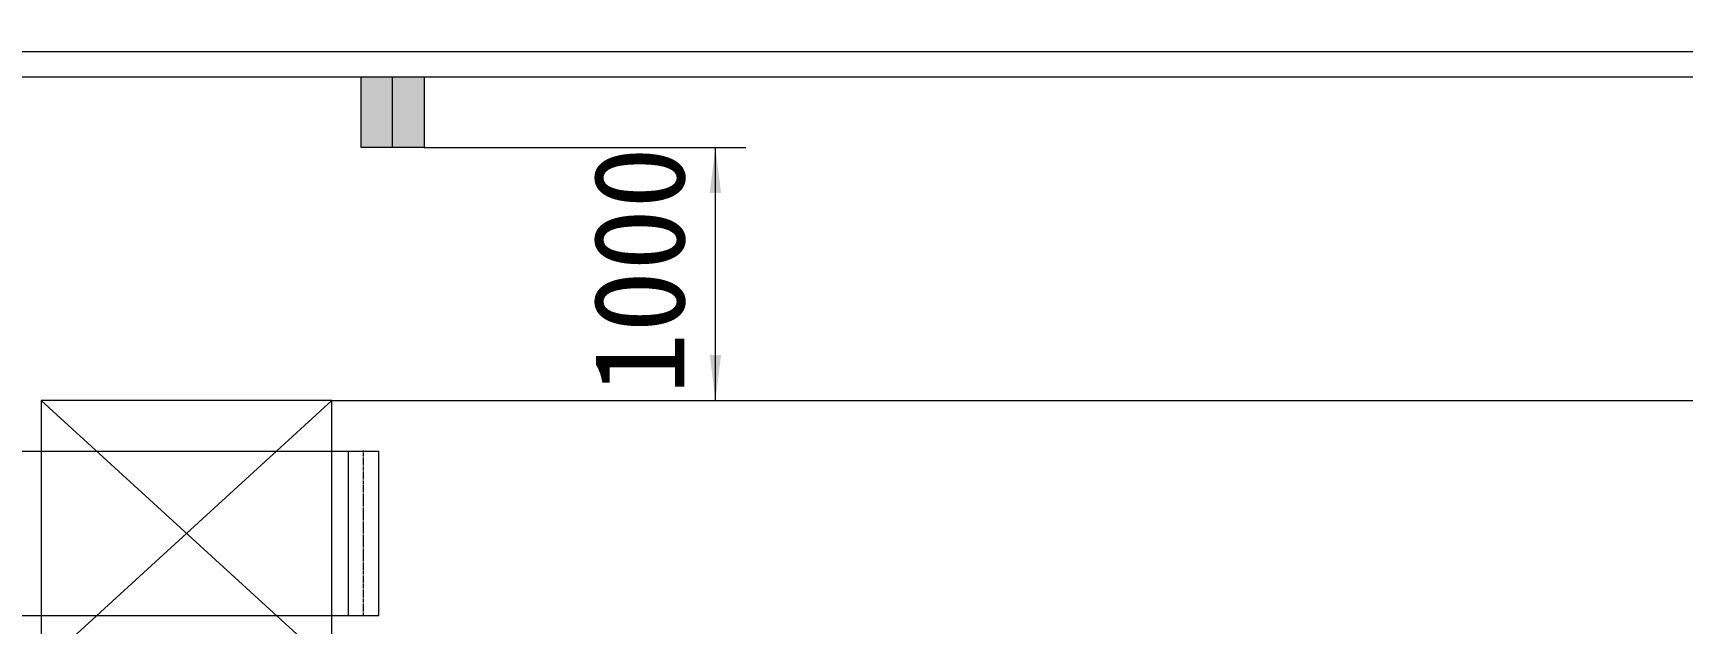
# Model space of a CAD drawing. Header units: millimetres. Extents: x -50460 to 50460, y -35640 to 35640.
# Drawn here: x 13398 to 19920, y -2469 to -137 of the extents above; entities that cross this region are included whole.
import ezdxf

# ---------------------------------------------------------------- set-up
doc = ezdxf.new("R2010")
doc.units = ezdxf.units.MM
doc.linetypes.add('点画线', pattern=[18, 12, -2, 2, -2])
doc.layers.get('0').update_dxf_attribs({"lineweight": 35})
for name, color, linetype, lineweight in [('PALLET', 4, 'Continuous', 18), ('RackFrame', 5, 'Continuous', 18), ('WALL-MOVE', 6, 'Continuous', 18), ('中心线层', 1, '点画线', 18), ('尺寸线层', 4, 'Continuous', 18), ('细线', 7, 'Continuous', 18)]:
    doc.layers.add(name, color=color, linetype=linetype, lineweight=lineweight)
doc.styles.get("Standard").update_dxf_attribs({"font": ''})
doc.styles.get('Standard').set_extended_font_data('宋体')
doc.dimstyles.new('AM_DEMATIC$0', dxfattribs={"dimscale": 120, "dimtxt": 3, "dimasz": 1.5, "dimexe": 1, "dimexo": 0, "dimgap": 1, "dimtad": 1, "dimdsep": 46, "dimtxsty": 'Standard', "dimblk": '_CAXARROW', "dimcen": 0, "dimdle": 3, "dimclrd": 256, "dimclre": 256, "dimclrt": 2, "dimadec": 0, "dimazin": 2, "dimtfac": 0.707107, "dimtdec": 3, "dimtmove": 0, "dimatfit": 3, "dimfxl": 1, "dimfrac": 2, "dimtolj": 1, "dimlwd": 18, "dimarcsym": 0})

# ---------------------------------------------------------------- blocks, each defined once
blk = doc.blocks.new('*X255')
at = {"layer": 'PALLET', "linetype": 'Continuous', "lineweight": 18}
for p, q in [((1835, 150), (685, 1200)), ((1835, 1200), (685, 150))]:
    blk.add_line(p, q, dxfattribs=at)
blk.add_lwpolyline([(1835, 1200), (685, 1200), (685, 150), (1835, 150), (1835, 1200)], dxfattribs=at)
blk = doc.blocks.new('*X513')
at = {"layer": '尺寸线层', "linetype": 'Continuous', "lineweight": 18, "transparency": 16777216}
for points in [[(22089.9, -1589.7), (22112.4, -1769.7), (22067.4, -1769.7)], [(22089.9, -15589.7), (22112.4, -15409.7), (22067.4, -15409.7)]]:
    blk.add_hatch(color=256, dxfattribs=at).paths.add_polyline_path(points, flags=0)
at = {"layer": '尺寸线层', "transparency": 16777216}
for p, q in [((14580.3, -1589.7), (22209.9, -1589.7)), ((14580.3, -15589.7), (22209.9, -15589.7))]:
    blk.add_line(p, q, dxfattribs=at)
at = {"layer": '尺寸线层', "linetype": 'Continuous', "lineweight": 18, "transparency": 16777216}
blk.add_line((22089.9, -1589.7), (22089.9, -15589.7), dxfattribs=at)
at = {"layer": '尺寸线层', "color": 2, "transparency": 16777216, "insert": (21789.9, -8576.7), "char_height": 360, "width": 2392, "attachment_point": 5, "rotation": 90, "line_spacing_factor": 1.37}
blk.add_mtext('14000', dxfattribs=at)
blk = doc.blocks.new('_CAXARROW')
blk.add_hatch(color=0).paths.add_polyline_path([(0, 0), (-1, 0.125), (-1, -0.125)], flags=0)
blk = doc.blocks.new('*X649')
at = {"layer": '尺寸线层', "linetype": 'Continuous', "lineweight": 18, "transparency": 16777216}
for points in [[(16096.7, -589.7), (16074.2, -769.7), (16119.2, -769.7)], [(16096.7, -1589.7), (16074.2, -1409.7), (16119.2, -1409.7)]]:
    blk.add_hatch(color=256, dxfattribs=at).paths.add_polyline_path(points, flags=0)
at = {"layer": '尺寸线层', "transparency": 16777216}
for p, q in [((14945.3, -589.7), (16216.7, -589.7)), ((14580.3, -1589.7), (16216.7, -1589.7))]:
    blk.add_line(p, q, dxfattribs=at)
at = {"layer": '尺寸线层', "linetype": 'Continuous', "lineweight": 18, "transparency": 16777216}
blk.add_line((16096.7, -1589.7), (16096.7, -589.7), dxfattribs=at)
at = {"layer": '尺寸线层', "color": 2, "transparency": 16777216, "insert": (15796.7, -1076.7), "char_height": 360, "width": 1880, "attachment_point": 5, "rotation": 90, "line_spacing_factor": 1.37}
blk.add_mtext('1000', dxfattribs=at)
blk = doc.blocks.new('*X1059')
at = {"layer": '尺寸线层'}
h = blk.add_hatch(color=256, dxfattribs=at)
h.paths.add_polyline_path([(-125, 0), (-125, -165.5), (-125, -280), (0, -280), (0, 0)], flags=0)
h.paths.add_polyline_path([(0, 0), (0, -141.5), (0, -280), (125, -280), (125, 0)], flags=0)
for p, q in [((-125, 0), (125, 0)), ((0, -280), (0, 0)), ((125, 0), (125, -280)), ((-125, -280), (-125, 0)), ((125, -280), (-125, -280))]:
    blk.add_line(p, q, dxfattribs=at)
blk = doc.blocks.new('*X1049')
at = {"layer": '尺寸线层'}
blk.add_blockref('*X1059', (-6010, 0), dxfattribs=at)

msp = doc.modelspace()

# ---------------------------------------------------------------- linework, layer by layer
at = {"layer": 'RackFrame'}
for p, q in [((-32954.742, -1789.726), (14765.258, -1789.726)), ((14645.258, -2439.726), (14645.258, -1789.726)), ((14765.258, -2439.726), (14765.258, -1789.726)), ((-32954.742, -2439.726), (14765.258, -2439.726))]:
    msp.add_line(p, q, dxfattribs=at)
at = {"layer": 'WALL-MOVE'}
for p, q in [((-10844.742, -209.726), (21055.258, -209.726)), ((-10844.742, -309.726), (21055.258, -309.726))]:
    msp.add_line(p, q, dxfattribs=at)
at = {"layer": '中心线层'}
msp.add_line((14705.258, -2439.726), (14705.258, -1786.726), dxfattribs=at)

# ---------------------------------------------------------------- block references
at = {"layer": '尺寸线层'}
msp.add_blockref('*X1049', (20830.258, -309.726), dxfattribs=at)
at = {"layer": '细线'}
msp.add_blockref('*X255', (12745.258, -2789.726), dxfattribs=at)

# ---------------------------------------------------------------- dimensions: what is measured, and where the dimension line sits
at = {"layer": '尺寸线层'}
for base, p2, angle, picture, middle in [((16096.681, -589.726), (14945.258, -589.726), 90, '*X649', (16096.681, -1089.726)), ((22089.946, -15589.726), (14580.258, -15589.726), 270, '*X513', (22089.946, -8589.726))]:
    dim = msp.add_linear_dim(base=base, p1=(14580.258, -1589.726), p2=p2, angle=angle, dimstyle='AM_DEMATIC$0', override={"dimsah": 1, "dimtfill": 1, "dimtzin": 8}, dxfattribs=at)
    dim.commit()
    dim.dimension.update_dxf_attribs({"geometry": picture, "text_midpoint": middle})

doc.saveas('drawing.dxf')
